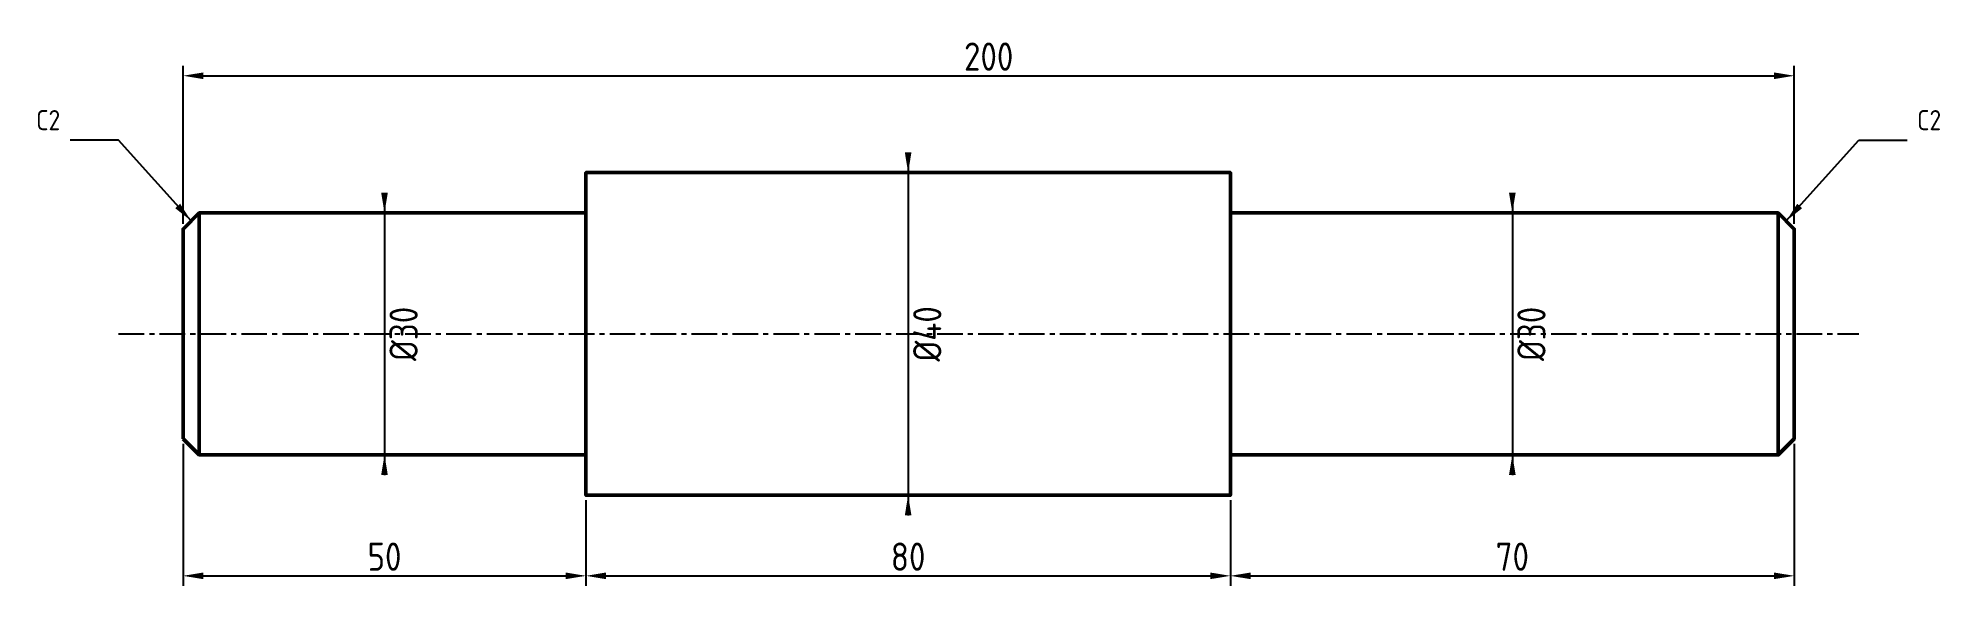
# Model space of a CAD drawing. Header units: millimetres. Extents: x -18 to 218, y -31 to 37.
import ezdxf

# ---------------------------------------------------------------- set-up
doc = ezdxf.new("R2010")
doc.units = ezdxf.units.MM
doc.linetypes.add('CENTER', pattern=[5.08, 3.175, -0.635, 0.635, -0.635])
for name, color, linetype, lineweight in [('CENTER', 1, 'CENTER', 25), ('DIM', 3, 'Continuous', 18), ('OUTLINE', 7, 'Continuous', 50)]:
    doc.layers.add(name, color=color, linetype=linetype, lineweight=lineweight)
doc.styles.get("Standard").update_dxf_attribs({"font": 'gbenor.shx', "bigfont": 'gbcbig.shx'})
doc.dimstyles.new('AGENTCAD', dxfattribs={"dimtxt": 3.5, "dimasz": 2.5, "dimexe": 1.25, "dimexo": 0.625, "dimtad": 1, "dimdsep": 46, "dimtxsty": 'Standard', "dimcen": 2.5, "dimazin": 3, "dimtfac": 1, "dimtmove": 0, "dimatfit": 3})

msp = doc.modelspace()

# ---------------------------------------------------------------- linework, layer by layer
at = {"layer": 'CENTER', "linetype": 'CENTER'}
msp.add_line((-8, 0), (208, 0), dxfattribs=at)
at = {"layer": 'OUTLINE'}
for p, q in [((2, -15), (2, 15)), ((50, -15), (50, 15)), ((130, -15), (130, 15)), ((198, -15), (198, 15))]:
    msp.add_line(p, q, dxfattribs=at)
msp.add_lwpolyline([(0, -13), (0, 13), (2, 15), (50, 15), (50, 20), (130, 20), (130, 15), (198, 15), (200, 13), (200, -13), (198, -15), (130, -15), (130, -20), (50, -20), (50, -15), (2, -15)], close=True, dxfattribs=at)

# ---------------------------------------------------------------- texts
at = {"layer": 'DIM', "char_height": 2.5}
for insert, attachment_point in [((-15.25, 25.25), 9), ((215.25, 25.25), 7)]:
    msp.add_mtext('C2', dxfattribs=dict(at, insert=insert, attachment_point=attachment_point))

# ---------------------------------------------------------------- dimensions: what is measured, and where the dimension line sits
at = {"layer": 'DIM'}
for base, p1, p2 in [((0, 32), (0, 13), (200, 13)), ((0, -30), (0, -13), (50, -20)), ((130, -30), (130, -20), (200, -13)), ((50, -30), (50, -20), (130, -20))]:
    msp.add_linear_dim(base=base, p1=p1, p2=p2, dimstyle='AGENTCAD', dxfattribs=at).render()
for base, p1, p2 in [((90, 20), (90, 20), (90, -20)), ((25, 15), (25, 15), (25, -15)), ((165, 15), (165, 15), (165, -15))]:
    msp.add_linear_dim(base=base, p1=p1, p2=p2, angle=90, text='%%c<>', dimstyle='AGENTCAD', dxfattribs=at).render()

# ---------------------------------------------------------------- leaders
for points in [[(1, 14), (-8, 24), (-14, 24)], [(199, 14), (208, 24), (214, 24)]]:
    msp.add_leader(points, dimstyle='AGENTCAD', dxfattribs=at)

doc.saveas('drawing.dxf')
